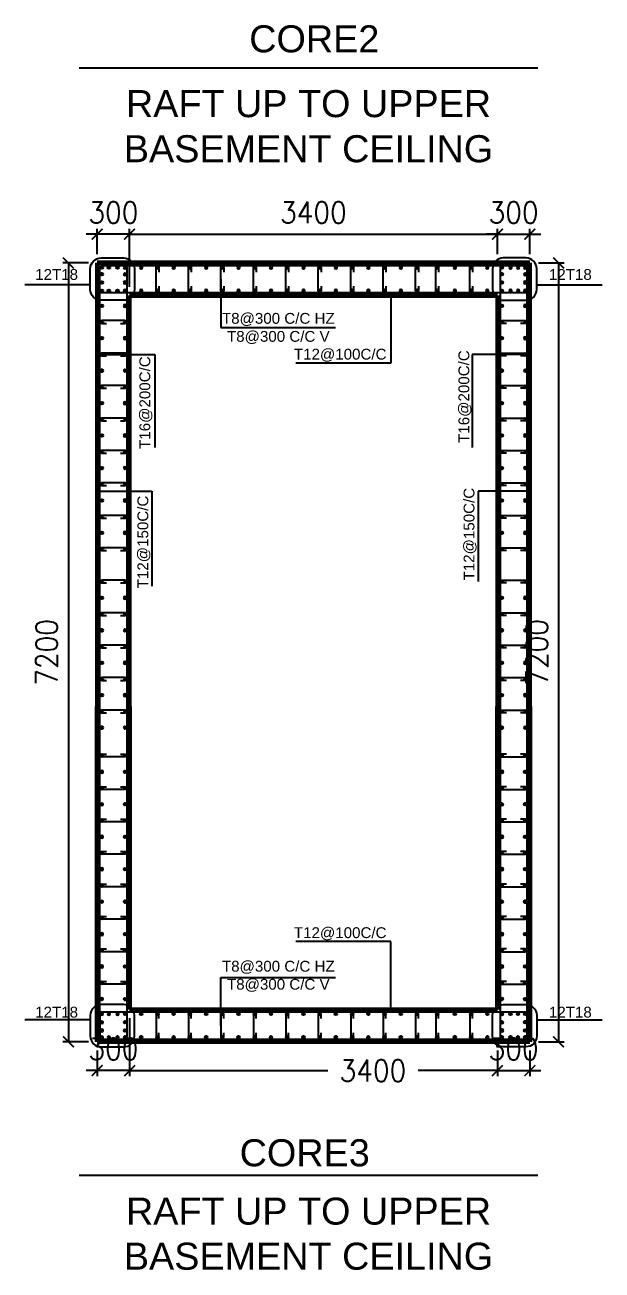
# Model space of a CAD drawing. Header units: millimetres. Extents: x -967280 to 3852, y 2833 to 1955156.
# Drawn here: x -403038 to -399322, y 453589 to 461602 of the extents above; entities that cross this region are included whole.
import ezdxf

# ---------------------------------------------------------------- set-up
doc = ezdxf.new("R2010")
doc.units = ezdxf.units.MM
doc.header["$LTSCALE"] = 1000
doc.header["$PDMODE"] = 35
doc.header["$PDSIZE"] = 25
for name, color, linetype in [('A-WALL-LOW', 4, 'Continuous'), ('BARS', 1, 'Continuous'), ('S -Beams', 2, 'Continuous'), ('ST-STEEL', 4, 'Continuous'), ('ST-TEXT', 3, 'Continuous')]:
    doc.layers.add(name, color=color, linetype=linetype)
doc.layers.add('ST-001-COL-SEC', color=6, linetype='Continuous', lineweight=60)
doc.styles.add('DIM 1', font='arial.ttf', dxfattribs={"width": 0.8})
doc.styles.add('STRECTURAL', font='arial.ttf')
doc.styles.add('TUNELNO', font='romans.shx', dxfattribs={"width": 0.9})
doc.styles.add('TXT DIM 25', font='arial.ttf')
doc.dimstyles.new('50', dxfattribs={"dimscale": 0.666667, "dimtxt": 0.5, "dimasz": 0.12, "dimexe": 0.1, "dimexo": 0.08, "dimgap": 0.15, "dimtad": 1, "dimlfac": 0.4, "dimzin": 4, "dimdsep": 46, "dimtxsty": 'DIM 1', "dimblk": 'ARCHTICK', "dimcen": 0.09, "dimdle": 0.1, "dimclrd": 1, "dimclre": 252, "dimclrt": 2, "dimadec": 0, "dimazin": 0, "dimtfac": 1, "dimtix": 1, "dimtmove": 0, "dimatfit": 3, "dimfxl": 33, "dimtolj": 1, "dimtzin": 0, "dimarcsym": 0})
doc.dimstyles.new('Copy(2) of DSEC', dxfattribs={"dimtxt": 200, "dimasz": 100, "dimexe": 50, "dimexo": 80, "dimgap": 100, "dimtad": 1, "dimdec": 0, "dimrnd": 5, "dimzin": 0, "dimdsep": 46, "dimtxsty": 'TUNELNO', "dimblk": 'ARCHTICK', "dimcen": 0.09, "dimclrd": 1, "dimclre": 1, "dimclrt": 3, "dimadec": 0, "dimazin": 0, "dimtfac": 0.78125, "dimtdec": 0, "dimtix": 1, "dimtmove": 2, "dimatfit": 3, "dimldrblk": 'ARCHTICK', "dimfxl": 1, "dimtolj": 1, "dimtzin": 0, "dimarcsym": 0})
doc.dimstyles.new('ST- DIM1-25', dxfattribs={"dimscale": 0.025, "dimtxt": 1000, "dimasz": 1000, "dimexe": 1000, "dimexo": 1000, "dimgap": 0.5, "dimtad": 2, "dimdec": 0, "dimrnd": 5, "dimzin": 0, "dimdsep": 46, "dimtxsty": 'TXT DIM 25', "dimblk": 'ARCHTICK', "dimcen": 90, "dimdle": 1000, "dimclrd": 1, "dimclre": 1, "dimclrt": 3, "dimadec": 1, "dimazin": 0, "dimtfac": 1, "dimtdec": 0, "dimtofl": 0, "dimtmove": 0, "dimatfit": 3, "dimfxl": 1, "dimtolj": 1, "dimtzin": 0, "dimarcsym": 0})

# ---------------------------------------------------------------- blocks, each defined once
blk = doc.blocks.new('D25')
at = {"layer": 'BARS'}
h = blk.add_hatch(color=256, dxfattribs=at)
h.dxf.hatch_style = 1
edge = h.paths.add_edge_path()
edge.add_arc((0, 0), 12.5, 0, 360)
at = {"layer": 'BARS', "color": 1}
blk.add_circle((0, 0), 12.5, dxfattribs=at)
at = {"layer": 'Defpoints'}
for p, q in [((12.5, 0), (-12.5, 0)), ((0, -12.5), (0, 12.5))]:
    blk.add_line(p, q, dxfattribs=at)
at = {"layer": 'ST-STEEL'}
blk.add_circle((0, 0), 12.5, dxfattribs=at)
blk = doc.blocks.new('_ArchTick')
at = {"color": 0, "linetype": 'ByBlock', "const_width": 0.15}
blk.add_lwpolyline([(-0.5, -0.5), (0.5, 0.5)], dxfattribs=at)
blk = doc.blocks.new('*D54')
at = {"color": 1, "lineweight": -2, "transparency": 16777216}
for p, q in [((541706, 1619462), (541606, 1619462)), ((541706, 1619276), (541706, 1619512)), ((542006, 1619462), (541706, 1619462)), ((542006, 1618976), (542006, 1619512)), ((542006, 1619462), (542106, 1619462))]:
    blk.add_line(p, q, dxfattribs=at)
at = {"layer": 'Defpoints', "color": 0, "transparency": 16777216}
for p in [(541706, 1619462), (541706, 1619196), (542006, 1618896)]:
    blk.add_point(p, dxfattribs=at)
at = {"color": 1, "lineweight": -2, "transparency": 16777216, "xscale": 100, "yscale": 100, "zscale": 100}
blk.add_blockref('_ArchTick', (541706, 1619462), dxfattribs=at)
at = {"color": 1, "lineweight": -2, "transparency": 16777216, "xscale": 100, "yscale": 100, "zscale": 100, "rotation": 180}
blk.add_blockref('_ArchTick', (542006, 1619462), dxfattribs=at)
at = {"color": 3, "transparency": 16777216, "insert": (541856, 1619662), "char_height": 200, "attachment_point": 5, "style": 'TUNELNO'}
blk.add_mtext('\\A1;300', dxfattribs=at)
blk = doc.blocks.new('*D55')
at = {"color": 1, "lineweight": -2, "transparency": 16777216}
for p, q in [((541626, 1619196), (541390, 1619196)), ((541440, 1619196), (541440, 1611996)), ((541626, 1611996), (541390, 1611996))]:
    blk.add_line(p, q, dxfattribs=at)
at = {"layer": 'Defpoints', "color": 0, "transparency": 16777216}
for p in [(541706, 1619196), (541440, 1611996), (541706, 1611996)]:
    blk.add_point(p, dxfattribs=at)
at = {"color": 1, "lineweight": -2, "transparency": 16777216, "xscale": 100, "yscale": 100, "zscale": 100}
for p, rotation in [((541440, 1619196), 90), ((541440, 1611996), 270)]:
    blk.add_blockref('_ArchTick', p, dxfattribs=dict(at, rotation=rotation))
at = {"color": 3, "transparency": 16777216, "insert": (541240, 1615596), "char_height": 200, "attachment_point": 5, "rotation": 90, "style": 'TUNELNO'}
blk.add_mtext('\\A1;7200', dxfattribs=at)
blk = doc.blocks.new('*D52')
at = {"layer": 'Defpoints', "color": 0, "transparency": 16777216}
for p in [(545707, 1619462), (545407, 1619196), (545707, 1619196)]:
    blk.add_point(p, dxfattribs=at)
at = {"layer": 'S -Beams', "color": 1, "lineweight": -2, "transparency": 16777216}
for p, q in [((545407, 1619462), (545307, 1619462)), ((545407, 1619276), (545407, 1619512)), ((545407, 1619462), (545707, 1619462)), ((545707, 1619276), (545707, 1619512)), ((545707, 1619462), (545807, 1619462))]:
    blk.add_line(p, q, dxfattribs=at)
at = {"layer": 'S -Beams', "color": 1, "lineweight": -2, "transparency": 16777216, "xscale": 100, "yscale": 100, "zscale": 100}
blk.add_blockref('_ArchTick', (545407, 1619462), dxfattribs=at)
at = {"layer": 'S -Beams', "color": 1, "lineweight": -2, "transparency": 16777216, "xscale": 100, "yscale": 100, "zscale": 100, "rotation": 180}
blk.add_blockref('_ArchTick', (545707, 1619462), dxfattribs=at)
at = {"layer": 'S -Beams', "color": 3, "transparency": 16777216, "insert": (545557, 1619662), "char_height": 200, "attachment_point": 5, "style": 'TUNELNO'}
blk.add_mtext('\\A1;300', dxfattribs=at)
blk = doc.blocks.new('*D53')
at = {"layer": 'Defpoints', "color": 0, "transparency": 16777216}
for p in [(545407, 1619462), (542006, 1619386), (545407, 1619386)]:
    blk.add_point(p, dxfattribs=at)
at = {"layer": 'S -Beams', "color": 1, "lineweight": -2, "transparency": 16777216}
for p, q in [((542006, 1619466), (542006, 1619512)), ((542006, 1619462), (545407, 1619462)), ((545407, 1619466), (545407, 1619512))]:
    blk.add_line(p, q, dxfattribs=at)
at = {"layer": 'S -Beams', "color": 1, "lineweight": -2, "transparency": 16777216, "xscale": 100, "yscale": 100, "zscale": 100, "rotation": 180}
blk.add_blockref('_ArchTick', (542006, 1619462), dxfattribs=at)
at = {"layer": 'S -Beams', "color": 1, "lineweight": -2, "transparency": 16777216, "xscale": 100, "yscale": 100, "zscale": 100}
blk.add_blockref('_ArchTick', (545407, 1619462), dxfattribs=at)
at = {"layer": 'S -Beams', "color": 3, "transparency": 16777216, "insert": (543706, 1619662), "char_height": 200, "attachment_point": 5, "style": 'TUNELNO'}
blk.add_mtext('\\A1;3400', dxfattribs=at)
blk = doc.blocks.new('*D56')
at = {"color": 1, "lineweight": -2, "transparency": 16777216}
for p, q in [((545786, 1619196), (546023, 1619196)), ((545973, 1619196), (545973, 1611996)), ((545787, 1611996), (546023, 1611996))]:
    blk.add_line(p, q, dxfattribs=at)
at = {"layer": 'Defpoints', "color": 0, "transparency": 16777216}
for p in [(545706, 1619196), (545707, 1611996), (545973, 1611996)]:
    blk.add_point(p, dxfattribs=at)
at = {"color": 1, "lineweight": -2, "transparency": 16777216, "xscale": 100, "yscale": 100, "zscale": 100}
for p, rotation in [((545973, 1619196), 90), ((545973, 1611996), 270)]:
    blk.add_blockref('_ArchTick', p, dxfattribs=dict(at, rotation=rotation))
at = {"color": 3, "transparency": 16777216, "insert": (545773, 1615596), "char_height": 200, "attachment_point": 5, "rotation": 90, "style": 'TUNELNO'}
blk.add_mtext('\\A1;7200', dxfattribs=at)
blk = doc.blocks.new('*D57')
at = {"color": 1, "lineweight": -2, "transparency": 16777216}
for p, q in [((542006, 1612216), (542006, 1611680)), ((541706, 1611916), (541706, 1611680)), ((541706, 1611730), (541606, 1611730)), ((542006, 1611730), (541706, 1611730)), ((542006, 1611730), (542106, 1611730))]:
    blk.add_line(p, q, dxfattribs=at)
at = {"layer": 'Defpoints', "color": 0, "transparency": 16777216}
for p in [(542006, 1612296), (541706, 1611996), (541706, 1611730)]:
    blk.add_point(p, dxfattribs=at)
at = {"color": 1, "lineweight": -2, "transparency": 16777216, "xscale": 100, "yscale": 100, "zscale": 100}
blk.add_blockref('_ArchTick', (541706, 1611730), dxfattribs=at)
at = {"color": 1, "lineweight": -2, "transparency": 16777216, "xscale": 100, "yscale": 100, "zscale": 100, "rotation": 180}
blk.add_blockref('_ArchTick', (542006, 1611730), dxfattribs=at)
at = {"color": 3, "transparency": 16777216, "insert": (541856, 1611930), "char_height": 200, "attachment_point": 5, "style": 'TUNELNO'}
blk.add_mtext('\\A1;300', dxfattribs=at)
blk = doc.blocks.new('*D58')
at = {"layer": 'Defpoints', "color": 0, "transparency": 16777216}
for p in [(545407, 1611996), (545707, 1611996), (545707, 1611730)]:
    blk.add_point(p, dxfattribs=at)
at = {"layer": 'S -Beams', "color": 1, "lineweight": -2, "transparency": 16777216}
for p, q in [((545407, 1611916), (545407, 1611680)), ((545707, 1611916), (545707, 1611680)), ((545407, 1611730), (545307, 1611730)), ((545407, 1611730), (545707, 1611730)), ((545707, 1611730), (545807, 1611730))]:
    blk.add_line(p, q, dxfattribs=at)
at = {"layer": 'S -Beams', "color": 1, "lineweight": -2, "transparency": 16777216, "xscale": 100, "yscale": 100, "zscale": 100}
blk.add_blockref('_ArchTick', (545407, 1611730), dxfattribs=at)
at = {"layer": 'S -Beams', "color": 1, "lineweight": -2, "transparency": 16777216, "xscale": 100, "yscale": 100, "zscale": 100, "rotation": 180}
blk.add_blockref('_ArchTick', (545707, 1611730), dxfattribs=at)
at = {"layer": 'S -Beams', "color": 3, "transparency": 16777216, "insert": (545557, 1611930), "char_height": 200, "attachment_point": 5, "style": 'TUNELNO'}
blk.add_mtext('\\A1;300', dxfattribs=at)
blk = doc.blocks.new('*D59')
at = {"layer": 'Defpoints', "color": 0, "transparency": 16777216}
for p in [(542006, 1611805), (545407, 1611805), (545407, 1611730)]:
    blk.add_point(p, dxfattribs=at)
at = {"layer": 'S -Beams', "color": 1, "lineweight": -2, "transparency": 16777216}
for p, q in [((542006, 1611730), (543839, 1611730)), ((542006, 1611725), (542006, 1611680)), ((545407, 1611730), (544674, 1611730)), ((545407, 1611725), (545407, 1611680))]:
    blk.add_line(p, q, dxfattribs=at)
at = {"layer": 'S -Beams', "color": 1, "lineweight": -2, "transparency": 16777216, "xscale": 100, "yscale": 100, "zscale": 100, "rotation": 180}
blk.add_blockref('_ArchTick', (542006, 1611730), dxfattribs=at)
at = {"layer": 'S -Beams', "color": 1, "lineweight": -2, "transparency": 16777216, "xscale": 100, "yscale": 100, "zscale": 100}
blk.add_blockref('_ArchTick', (545407, 1611730), dxfattribs=at)
at = {"layer": 'S -Beams', "color": 3, "transparency": 16777216, "insert": (544256, 1611730), "char_height": 200, "attachment_point": 5, "style": 'TUNELNO'}
blk.add_mtext('\\A1;3400', dxfattribs=at)
blk = doc.blocks.new('ST_WAll')
at = {"layer": 'A-WALL-LOW', "color": 1}
for points in [[(541951.3, 1618850.7), (541742.5, 1618850.7, -0.4142136), (541642.5, 1618950.7), (541642.5, 1619142.2, -0.4142136), (541742.5, 1619242.2), (541951.3, 1619242.2, -0.4142136), (542051.3, 1619142.2), (542051.3, 1618950.7, -0.4142136)], [(545461.5, 1618850.7), (545670.3, 1618850.7, 0.4142136), (545770.3, 1618950.7), (545770.3, 1619142.2, 0.4142136), (545670.3, 1619242.2), (545461.5, 1619242.2, 0.4142136), (545361.5, 1619142.2), (545361.5, 1618950.7, 0.4142136)], [(541951.3, 1612341.1), (541742.5, 1612341.1, 0.4142136), (541642.5, 1612241.1), (541642.5, 1612049.6, 0.4142136), (541742.5, 1611949.6), (541951.3, 1611949.6, 0.4142136), (542051.3, 1612049.6), (542051.3, 1612241.1, 0.4142136)], [(545461.5, 1612341.1), (545670.3, 1612341.1, -0.4142136), (545770.3, 1612241.1), (545770.3, 1612049.6, -0.4142136), (545670.3, 1611949.6), (545461.5, 1611949.6, -0.4142136), (545361.5, 1612049.6), (545361.5, 1612241.1, -0.4142136)]]:
    blk.add_lwpolyline(points, format="xyb", close=True, dxfattribs=at)
at = {"layer": 'S -Beams', "color": 3}
for p, q in [((541540.4, 1621000), (545780.4, 1621000)), ((541540.4, 1610763), (545780.4, 1610763))]:
    blk.add_line(p, q, dxfattribs=at)
at = {"layer": 'ST-001-COL-SEC'}
for p, q in [((545706.4, 1619195.9), (541706.4, 1619195.9)), ((541706.4, 1619195.9), (541706.4, 1611995.9)), ((545706.4, 1611995.9), (545706.4, 1619195.9)), ((542006.4, 1612295.9), (542006.4, 1618895.9)), ((542006.4, 1618895.9), (545406.8, 1618895.9)), ((545406.8, 1618895.9), (545406.5, 1612295.9)), ((541706.4, 1611995.9), (541706.4, 1615095.9)), ((542006.4, 1615095.9), (542006.4, 1612295.9)), ((545406.8, 1612295.9), (545406.8, 1615095.9)), ((545706.7, 1615095.9), (545706.4, 1611995.9)), ((542006.4, 1612295.9), (545406.8, 1612295.9)), ((545706.4, 1611995.9), (541706.4, 1611995.9))]:
    blk.add_line(p, q, dxfattribs=at)
at = {"layer": 'ST-STEEL'}
for points in [[(541743.5, 1619170.9), (541969.3, 1619170.9, -0.4142136), (541981.4, 1619158.8), (541981.4, 1612036.6, -0.4142136), (541962.5, 1612017.7), (541743.5, 1612017.7, -0.4142136), (541731.4, 1612029.8), (541731.4, 1619158.8, -0.4142136)], [(545669.3, 1618920.9), (541743.5, 1618920.9, -0.4142136), (541731.4, 1618933), (541731.4, 1619158.8, -0.4142136), (541743.5, 1619170.9), (545669.3, 1619170.9, -0.4142136), (545681.4, 1619158.8), (545681.4, 1618933, -0.4142136)], [(545669.7, 1619170.9), (545443.9, 1619170.9, 0.4142136), (545431.8, 1619158.8), (545431.5, 1612029.8, 0.4142136), (545443.6, 1612017.7), (545669.4, 1612017.7, 0.4142136), (545681.5, 1612029.8), (545681.8, 1619158.8, 0.4142136)], [(545669.3, 1612270.9), (541743.5, 1612270.9, 0.4142136), (541731.4, 1612258.8), (541731.4, 1612033, 0.4142136), (541743.5, 1612020.9), (545669.3, 1612020.9, 0.4142136), (545681.4, 1612033), (545681.4, 1612258.8, 0.4142136)]]:
    blk.add_lwpolyline(points, format="xyb", close=True, dxfattribs=at)
for points in [[(542276, 1618980.3), (542276, 1618938.2, -1), (542251, 1618938.2), (542251, 1619153.5, -1), (542276, 1619153.5), (542276, 1619111.3)], [(542576, 1618980.3), (542576, 1618938.2, -1), (542551, 1618938.2), (542551, 1619153.5, -1), (542576, 1619153.5), (542576, 1619111.3)], [(542876, 1618980.3), (542876, 1618938.2, -1), (542851, 1618938.2), (542851, 1619153.5, -1), (542876, 1619153.5), (542876, 1619111.3)], [(543176, 1618980.3), (543176, 1618938.2, -1), (543151, 1618938.2), (543151, 1619153.5, -1), (543176, 1619153.5), (543176, 1619111.3)], [(543476, 1618980.3), (543476, 1618938.2, -1), (543451, 1618938.2), (543451, 1619153.5, -1), (543476, 1619153.5), (543476, 1619111.3)], [(543776, 1618980.3), (543776, 1618938.2, -1), (543751, 1618938.2), (543751, 1619153.5, -1), (543776, 1619153.5), (543776, 1619111.3)], [(544076, 1618980.3), (544076, 1618938.2, -1), (544051, 1618938.2), (544051, 1619153.5, -1), (544076, 1619153.5), (544076, 1619111.3)], [(544376, 1618980.3), (544376, 1618938.2, -1), (544351, 1618938.2), (544351, 1619153.5, -1), (544376, 1619153.5), (544376, 1619111.3)], [(544676, 1618980.3), (544676, 1618938.2, -1), (544651, 1618938.2), (544651, 1619153.5, -1), (544676, 1619153.5), (544676, 1619111.3)], [(544863.5, 1618980.3), (544863.5, 1618938.2, -1), (544838.5, 1618938.2), (544838.5, 1619153.5, -1), (544863.5, 1619153.5), (544863.5, 1619111.3)], [(545176, 1618980.3), (545176, 1618938.2, -1), (545151, 1618938.2), (545151, 1619153.5, -1), (545176, 1619153.5), (545176, 1619111.3)], [(541922.5, 1618637.5), (541964.6, 1618637.5, 1), (541964.6, 1618662.5), (541749.3, 1618662.5, 1), (541749.3, 1618637.5), (541791.5, 1618637.5)], [(541922.5, 1618637.5), (541964.6, 1618637.5, 1), (541964.6, 1618662.5), (541749.3, 1618662.5, 1), (541749.3, 1618637.5), (541791.5, 1618637.5)], [(545490.3, 1618637.5), (545448.2, 1618637.5, -1), (545448.2, 1618662.5), (545663.5, 1618662.5, -1), (545663.5, 1618637.5), (545621.3, 1618637.5)], [(545490.3, 1618637.5), (545448.2, 1618637.5, -1), (545448.2, 1618662.5), (545663.5, 1618662.5, -1), (545663.5, 1618637.5), (545621.3, 1618637.5)], [(541922.5, 1618337.5), (541964.6, 1618337.5, 1), (541964.6, 1618362.5), (541749.3, 1618362.5, 1), (541749.3, 1618337.5), (541791.5, 1618337.5)], [(545490.3, 1618337.5), (545448.2, 1618337.5, -1), (545448.2, 1618362.5), (545663.5, 1618362.5, -1), (545663.5, 1618337.5), (545621.3, 1618337.5)], [(545490.3, 1618337.5), (545448.2, 1618337.5, -1), (545448.2, 1618362.5), (545663.5, 1618362.5, -1), (545663.5, 1618337.5), (545621.3, 1618337.5)], [(541922.5, 1618037.5), (541964.6, 1618037.5, 1), (541964.6, 1618062.5), (541749.3, 1618062.5, 1), (541749.3, 1618037.5), (541791.5, 1618037.5)], [(541922.5, 1618037.5), (541964.6, 1618037.5, 1), (541964.6, 1618062.5), (541749.3, 1618062.5, 1), (541749.3, 1618037.5), (541791.5, 1618037.5)], [(545490.3, 1618037.5), (545448.2, 1618037.5, -1), (545448.2, 1618062.5), (545663.5, 1618062.5, -1), (545663.5, 1618037.5), (545621.3, 1618037.5)], [(545490.3, 1618037.5), (545448.2, 1618037.5, -1), (545448.2, 1618062.5), (545663.5, 1618062.5, -1), (545663.5, 1618037.5), (545621.3, 1618037.5)], [(541922.5, 1617737.5), (541964.6, 1617737.5, 1), (541964.6, 1617762.5), (541749.3, 1617762.5, 1), (541749.3, 1617737.5), (541791.5, 1617737.5)], [(541922.5, 1617737.5), (541964.6, 1617737.5, 1), (541964.6, 1617762.5), (541749.3, 1617762.5, 1), (541749.3, 1617737.5), (541791.5, 1617737.5)], [(545490.3, 1617737.5), (545448.2, 1617737.5, -1), (545448.2, 1617762.5), (545663.5, 1617762.5, -1), (545663.5, 1617737.5), (545621.3, 1617737.5)], [(545490.3, 1617737.5), (545448.2, 1617737.5, -1), (545448.2, 1617762.5), (545663.5, 1617762.5, -1), (545663.5, 1617737.5), (545621.3, 1617737.5)], [(541922.5, 1617437.5), (541964.6, 1617437.5, 1), (541964.6, 1617462.5), (541749.3, 1617462.5, 1), (541749.3, 1617437.5), (541791.5, 1617437.5)], [(541922.5, 1617437.5), (541964.6, 1617437.5, 1), (541964.6, 1617462.5), (541749.3, 1617462.5, 1), (541749.3, 1617437.5), (541791.5, 1617437.5)], [(545490.3, 1617437.5), (545448.2, 1617437.5, -1), (545448.2, 1617462.5), (545663.5, 1617462.5, -1), (545663.5, 1617437.5), (545621.3, 1617437.5)], [(545490.3, 1617437.5), (545448.2, 1617437.5, -1), (545448.2, 1617462.5), (545663.5, 1617462.5, -1), (545663.5, 1617437.5), (545621.3, 1617437.5)], [(541922.5, 1617137.5), (541964.6, 1617137.5, 1), (541964.6, 1617162.5), (541749.3, 1617162.5, 1), (541749.3, 1617137.5), (541791.5, 1617137.5)], [(541922.5, 1617137.5), (541964.6, 1617137.5, 1), (541964.6, 1617162.5), (541749.3, 1617162.5, 1), (541749.3, 1617137.5), (541791.5, 1617137.5)], [(545490.3, 1617137.5), (545448.2, 1617137.5, -1), (545448.2, 1617162.5), (545663.5, 1617162.5, -1), (545663.5, 1617137.5), (545621.3, 1617137.5)], [(545490.3, 1617137.5), (545448.2, 1617137.5, -1), (545448.2, 1617162.5), (545663.5, 1617162.5, -1), (545663.5, 1617137.5), (545621.3, 1617137.5)], [(541922.5, 1616837.5), (541964.6, 1616837.5, 1), (541964.6, 1616862.5), (541749.3, 1616862.5, 1), (541749.3, 1616837.5), (541791.5, 1616837.5)], [(541922.5, 1616837.5), (541964.6, 1616837.5, 1), (541964.6, 1616862.5), (541749.3, 1616862.5, 1), (541749.3, 1616837.5), (541791.5, 1616837.5)], [(545490.3, 1616837.5), (545448.2, 1616837.5, -1), (545448.2, 1616862.5), (545663.5, 1616862.5, -1), (545663.5, 1616837.5), (545621.3, 1616837.5)], [(545490.3, 1616837.5), (545448.2, 1616837.5, -1), (545448.2, 1616862.5), (545663.5, 1616862.5, -1), (545663.5, 1616837.5), (545621.3, 1616837.5)], [(541922.5, 1616537.5), (541964.6, 1616537.5, 1), (541964.6, 1616562.5), (541749.3, 1616562.5, 1), (541749.3, 1616537.5), (541791.5, 1616537.5)], [(541922.5, 1616537.5), (541964.6, 1616537.5, 1), (541964.6, 1616562.5), (541749.3, 1616562.5, 1), (541749.3, 1616537.5), (541791.5, 1616537.5)], [(545490.3, 1616537.5), (545448.2, 1616537.5, -1), (545448.2, 1616562.5), (545663.5, 1616562.5, -1), (545663.5, 1616537.5), (545621.3, 1616537.5)], [(545490.3, 1616537.5), (545448.2, 1616537.5, -1), (545448.2, 1616562.5), (545663.5, 1616562.5, -1), (545663.5, 1616537.5), (545621.3, 1616537.5)], [(541922.5, 1616237.5), (541964.6, 1616237.5, 1), (541964.6, 1616262.5), (541749.3, 1616262.5, 1), (541749.3, 1616237.5), (541791.5, 1616237.5)], [(541922.5, 1616237.5), (541964.6, 1616237.5, 1), (541964.6, 1616262.5), (541749.3, 1616262.5, 1), (541749.3, 1616237.5), (541791.5, 1616237.5)], [(545490.3, 1616237.5), (545448.2, 1616237.5, -1), (545448.2, 1616262.5), (545663.5, 1616262.5, -1), (545663.5, 1616237.5), (545621.3, 1616237.5)], [(545490.3, 1616237.5), (545448.2, 1616237.5, -1), (545448.2, 1616262.5), (545663.5, 1616262.5, -1), (545663.5, 1616237.5), (545621.3, 1616237.5)], [(541922.5, 1615937.5), (541964.6, 1615937.5, 1), (541964.6, 1615962.5), (541749.3, 1615962.5, 1), (541749.3, 1615937.5), (541791.5, 1615937.5)], [(541922.5, 1615937.5), (541964.6, 1615937.5, 1), (541964.6, 1615962.5), (541749.3, 1615962.5, 1), (541749.3, 1615937.5), (541791.5, 1615937.5)], [(545490.3, 1615937.5), (545448.2, 1615937.5, -1), (545448.2, 1615962.5), (545663.5, 1615962.5, -1), (545663.5, 1615937.5), (545621.3, 1615937.5)], [(545490.3, 1615937.5), (545448.2, 1615937.5, -1), (545448.2, 1615962.5), (545663.5, 1615962.5, -1), (545663.5, 1615937.5), (545621.3, 1615937.5)], [(541922.5, 1615637.5), (541964.6, 1615637.5, 1), (541964.6, 1615662.5), (541749.3, 1615662.5, 1), (541749.3, 1615637.5), (541791.5, 1615637.5)], [(541922.5, 1615637.5), (541964.6, 1615637.5, 1), (541964.6, 1615662.5), (541749.3, 1615662.5, 1), (541749.3, 1615637.5), (541791.5, 1615637.5)], [(545490.3, 1615637.5), (545448.2, 1615637.5, -1), (545448.2, 1615662.5), (545663.5, 1615662.5, -1), (545663.5, 1615637.5), (545621.3, 1615637.5)], [(545490.3, 1615637.5), (545448.2, 1615637.5, -1), (545448.2, 1615662.5), (545663.5, 1615662.5, -1), (545663.5, 1615637.5), (545621.3, 1615637.5)], [(541922.5, 1615337.5), (541964.6, 1615337.5, 1), (541964.6, 1615362.5), (541749.3, 1615362.5, 1), (541749.3, 1615337.5), (541791.5, 1615337.5)], [(541922.5, 1615337.5), (541964.6, 1615337.5, 1), (541964.6, 1615362.5), (541749.3, 1615362.5, 1), (541749.3, 1615337.5), (541791.5, 1615337.5)], [(545490.3, 1615337.5), (545448.2, 1615337.5, -1), (545448.2, 1615362.5), (545663.5, 1615362.5, -1), (545663.5, 1615337.5), (545621.3, 1615337.5)], [(545490.3, 1615337.5), (545448.2, 1615337.5, -1), (545448.2, 1615362.5), (545663.5, 1615362.5, -1), (545663.5, 1615337.5), (545621.3, 1615337.5)], [(541922.5, 1615037.5), (541964.6, 1615037.5, 1), (541964.6, 1615062.5), (541749.3, 1615062.5, 1), (541749.3, 1615037.5), (541791.5, 1615037.5)], [(541922.5, 1615037.5), (541964.6, 1615037.5, 1), (541964.6, 1615062.5), (541749.3, 1615062.5, 1), (541749.3, 1615037.5), (541791.5, 1615037.5)], [(545490.3, 1615037.5), (545448.2, 1615037.5, -1), (545448.2, 1615062.5), (545663.5, 1615062.5, -1), (545663.5, 1615037.5), (545621.3, 1615037.5)], [(545490.3, 1615037.5), (545448.2, 1615037.5, -1), (545448.2, 1615062.5), (545663.5, 1615062.5, -1), (545663.5, 1615037.5), (545621.3, 1615037.5)], [(541922.5, 1614654.3), (541964.6, 1614654.3, -1), (541964.6, 1614629.3), (541749.3, 1614629.3, -1), (541749.3, 1614654.3), (541791.5, 1614654.3)], [(541922.5, 1614654.3), (541964.6, 1614654.3, -1), (541964.6, 1614629.3), (541749.3, 1614629.3, -1), (541749.3, 1614654.3), (541791.5, 1614654.3)], [(545490.3, 1614654.3), (545448.2, 1614654.3, 1), (545448.2, 1614629.3), (545663.5, 1614629.3, 1), (545663.5, 1614654.3), (545621.3, 1614654.3)], [(545490.3, 1614654.3), (545448.2, 1614654.3, 1), (545448.2, 1614629.3), (545663.5, 1614629.3, 1), (545663.5, 1614654.3), (545621.3, 1614654.3)], [(541922.5, 1614354.3), (541964.6, 1614354.3, -1), (541964.6, 1614329.3), (541749.3, 1614329.3, -1), (541749.3, 1614354.3), (541791.5, 1614354.3)], [(541922.5, 1614354.3), (541964.6, 1614354.3, -1), (541964.6, 1614329.3), (541749.3, 1614329.3, -1), (541749.3, 1614354.3), (541791.5, 1614354.3)], [(545490.3, 1614354.3), (545448.2, 1614354.3, 1), (545448.2, 1614329.3), (545663.5, 1614329.3, 1), (545663.5, 1614354.3), (545621.3, 1614354.3)], [(545490.3, 1614354.3), (545448.2, 1614354.3, 1), (545448.2, 1614329.3), (545663.5, 1614329.3, 1), (545663.5, 1614354.3), (545621.3, 1614354.3)], [(541922.5, 1614054.3), (541964.6, 1614054.3, -1), (541964.6, 1614029.3), (541749.3, 1614029.3, -1), (541749.3, 1614054.3), (541791.5, 1614054.3)], [(541922.5, 1614054.3), (541964.6, 1614054.3, -1), (541964.6, 1614029.3), (541749.3, 1614029.3, -1), (541749.3, 1614054.3), (541791.5, 1614054.3)], [(545490.3, 1614054.3), (545448.2, 1614054.3, 1), (545448.2, 1614029.3), (545663.5, 1614029.3, 1), (545663.5, 1614054.3), (545621.3, 1614054.3)], [(545490.3, 1614054.3), (545448.2, 1614054.3, 1), (545448.2, 1614029.3), (545663.5, 1614029.3, 1), (545663.5, 1614054.3), (545621.3, 1614054.3)], [(541922.5, 1613754.3), (541964.6, 1613754.3, -1), (541964.6, 1613729.3), (541749.3, 1613729.3, -1), (541749.3, 1613754.3), (541791.5, 1613754.3)], [(541922.5, 1613754.3), (541964.6, 1613754.3, -1), (541964.6, 1613729.3), (541749.3, 1613729.3, -1), (541749.3, 1613754.3), (541791.5, 1613754.3)], [(545490.3, 1613754.3), (545448.2, 1613754.3, 1), (545448.2, 1613729.3), (545663.5, 1613729.3, 1), (545663.5, 1613754.3), (545621.3, 1613754.3)], [(545490.3, 1613754.3), (545448.2, 1613754.3, 1), (545448.2, 1613729.3), (545663.5, 1613729.3, 1), (545663.5, 1613754.3), (545621.3, 1613754.3)], [(541922.5, 1613454.3), (541964.6, 1613454.3, -1), (541964.6, 1613429.3), (541749.3, 1613429.3, -1), (541749.3, 1613454.3), (541791.5, 1613454.3)], [(541922.5, 1613454.3), (541964.6, 1613454.3, -1), (541964.6, 1613429.3), (541749.3, 1613429.3, -1), (541749.3, 1613454.3), (541791.5, 1613454.3)], [(545490.3, 1613454.3), (545448.2, 1613454.3, 1), (545448.2, 1613429.3), (545663.5, 1613429.3, 1), (545663.5, 1613454.3), (545621.3, 1613454.3)], [(545490.3, 1613454.3), (545448.2, 1613454.3, 1), (545448.2, 1613429.3), (545663.5, 1613429.3, 1), (545663.5, 1613454.3), (545621.3, 1613454.3)], [(541922.5, 1613154.3), (541964.6, 1613154.3, -1), (541964.6, 1613129.3), (541749.3, 1613129.3, -1), (541749.3, 1613154.3), (541791.5, 1613154.3)], [(541922.5, 1613154.3), (541964.6, 1613154.3, -1), (541964.6, 1613129.3), (541749.3, 1613129.3, -1), (541749.3, 1613154.3), (541791.5, 1613154.3)], [(545490.3, 1613154.3), (545448.2, 1613154.3, 1), (545448.2, 1613129.3), (545663.5, 1613129.3, 1), (545663.5, 1613154.3), (545621.3, 1613154.3)], [(545490.3, 1613154.3), (545448.2, 1613154.3, 1), (545448.2, 1613129.3), (545663.5, 1613129.3, 1), (545663.5, 1613154.3), (545621.3, 1613154.3)], [(541922.5, 1612854.3), (541964.6, 1612854.3, -1), (541964.6, 1612829.3), (541749.3, 1612829.3, -1), (541749.3, 1612854.3), (541791.5, 1612854.3)], [(545490.3, 1612854.3), (545448.2, 1612854.3, 1), (545448.2, 1612829.3), (545663.5, 1612829.3, 1), (545663.5, 1612854.3), (545621.3, 1612854.3)], [(545490.3, 1612854.3), (545448.2, 1612854.3, 1), (545448.2, 1612829.3), (545663.5, 1612829.3, 1), (545663.5, 1612854.3), (545621.3, 1612854.3)], [(541922.5, 1612554.3), (541964.6, 1612554.3, -1), (541964.6, 1612529.3), (541749.3, 1612529.3, -1), (541749.3, 1612554.3), (541791.5, 1612554.3)], [(541922.5, 1612554.3), (541964.6, 1612554.3, -1), (541964.6, 1612529.3), (541749.3, 1612529.3, -1), (541749.3, 1612554.3), (541791.5, 1612554.3)], [(545490.3, 1612554.3), (545448.2, 1612554.3, 1), (545448.2, 1612529.3), (545663.5, 1612529.3, 1), (545663.5, 1612554.3), (545621.3, 1612554.3)], [(545490.3, 1612554.3), (545448.2, 1612554.3, 1), (545448.2, 1612529.3), (545663.5, 1612529.3, 1), (545663.5, 1612554.3), (545621.3, 1612554.3)], [(542276, 1612211.5), (542276, 1612253.6, 1), (542251, 1612253.6), (542251, 1612038.3, 1), (542276, 1612038.3), (542276, 1612080.5)], [(542576, 1612211.5), (542576, 1612253.6, 1), (542551, 1612253.6), (542551, 1612038.3, 1), (542576, 1612038.3), (542576, 1612080.5)], [(542876, 1612211.5), (542876, 1612253.6, 1), (542851, 1612253.6), (542851, 1612038.3, 1), (542876, 1612038.3), (542876, 1612080.5)], [(543176, 1612211.5), (543176, 1612253.6, 1), (543151, 1612253.6), (543151, 1612038.3, 1), (543176, 1612038.3), (543176, 1612080.5)], [(543476, 1612211.5), (543476, 1612253.6, 1), (543451, 1612253.6), (543451, 1612038.3, 1), (543476, 1612038.3), (543476, 1612080.5)], [(543776, 1612211.5), (543776, 1612253.6, 1), (543751, 1612253.6), (543751, 1612038.3, 1), (543776, 1612038.3), (543776, 1612080.5)], [(544076, 1612211.5), (544076, 1612253.6, 1), (544051, 1612253.6), (544051, 1612038.3, 1), (544076, 1612038.3), (544076, 1612080.5)], [(544376, 1612211.5), (544376, 1612253.6, 1), (544351, 1612253.6), (544351, 1612038.3, 1), (544376, 1612038.3), (544376, 1612080.5)], [(544676, 1612211.5), (544676, 1612253.6, 1), (544651, 1612253.6), (544651, 1612038.3, 1), (544676, 1612038.3), (544676, 1612080.5)], [(544863.5, 1612211.5), (544863.5, 1612253.6, 1), (544838.5, 1612253.6), (544838.5, 1612038.3, 1), (544863.5, 1612038.3), (544863.5, 1612080.5)], [(545176, 1612211.5), (545176, 1612253.6, 1), (545151, 1612253.6), (545151, 1612038.3, 1), (545176, 1612038.3), (545176, 1612080.5)]]:
    blk.add_lwpolyline(points, format="xyb", dxfattribs=at)
at = {"layer": 'ST-STEEL', "color": 0}
for p, rotation in [((541749.3, 1619154.2), 270), ((541815.1, 1619154.2), 270), ((541893.8, 1619154.2), 270), ((545449.3, 1619154.2), 270), ((541749.3, 1619090.9), 270), ((541749.3, 1619015.1), 270), ((545449.3, 1619090.9), 270), ((545449.3, 1619015.1), 270), ((541749.3, 1618938.2), 270), ((541815.1, 1618938.2), 270), ((541893.8, 1618938.2), 270), ((545449.3, 1618938.2), 270), ((541749.3, 1618800), 270), ((545449.3, 1618800), 270), ((541749.3, 1618650), 270), ((545449.3, 1618650), 270), ((541749.3, 1618500), 270), ((545449.3, 1618500), 270), ((541749.3, 1618350), 270), ((545449.3, 1618350), 270), ((541749.3, 1618200), 270), ((545449.3, 1618200), 270), ((541749.3, 1618050), 270), ((545449.3, 1618050), 270), ((541749.3, 1617900), 270), ((545449.3, 1617900), 270), ((541749.3, 1617750), 270), ((545449.3, 1617750), 270), ((541749.3, 1617600), 270), ((545449.3, 1617600), 270), ((541749.3, 1617450), 270), ((545449.3, 1617450), 270), ((541749.3, 1617300), 270), ((545449.3, 1617300), 270), ((541749.3, 1617150), 270), ((545449.3, 1617150), 270), ((541749.3, 1617000), 270), ((545449.3, 1617000), 270), ((541749.3, 1616850), 270), ((545449.3, 1616850), 270), ((541749.3, 1616700), 270), ((545449.3, 1616700), 270), ((541749.3, 1616550), 270), ((545449.3, 1616550), 270), ((541749.3, 1616250), 270), ((545449.3, 1616250), 270), ((541749.3, 1616100), 270), ((545449.3, 1616100), 270), ((541749.3, 1615950), 270), ((545449.3, 1615950), 270), ((541749.3, 1615800), 270), ((545449.3, 1615800), 270), ((541749.3, 1615650), 270), ((545449.3, 1615650), 270), ((541749.3, 1615500), 270), ((545449.3, 1615500), 270), ((541749.3, 1615350), 270), ((545449.3, 1615350), 270), ((541749.3, 1615200), 270), ((545449.3, 1615200), 270), ((541749.3, 1615050), 270), ((545449.3, 1615050), 270), ((541749.3, 1614900), 270), ((545449.3, 1614900), 270), ((541963.5, 1614641.8), 90), ((545663.5, 1614641.8), 90), ((541963.5, 1614491.8), 90), ((545663.5, 1614491.8), 90), ((541963.5, 1614341.8), 90), ((545663.5, 1614341.8), 90), ((541963.5, 1614191.8), 90), ((545663.5, 1614191.8), 90), ((541963.5, 1614041.8), 90), ((545663.5, 1614041.8), 90), ((541963.5, 1613891.8), 90), ((545663.5, 1613891.8), 90), ((541963.5, 1613741.8), 90), ((545663.5, 1613741.8), 90), ((541963.5, 1613591.8), 90), ((545663.5, 1613591.8), 90), ((541963.5, 1613441.8), 90), ((545663.5, 1613441.8), 90), ((541963.5, 1613291.8), 90), ((545663.5, 1613291.8), 90), ((541963.5, 1613141.8), 90), ((545663.5, 1613141.8), 90), ((541963.5, 1612991.8), 90), ((545663.5, 1612991.8), 90), ((541963.5, 1612841.8), 90), ((545663.5, 1612841.8), 90), ((541963.5, 1612691.8), 90), ((545663.5, 1612691.8), 90), ((541963.5, 1612541.8), 90), ((545663.5, 1612541.8), 90), ((541963.5, 1612391.8), 90), ((545663.5, 1612391.8), 90), ((541963.5, 1612253.6), 90), ((542113.5, 1612253.6), 90), ((542263.5, 1612253.6), 90), ((542413.5, 1612253.6), 90), ((542563.5, 1612253.6), 90), ((542713.5, 1612253.6), 90), ((542863.5, 1612253.6), 90), ((543013.5, 1612253.6), 90), ((543163.5, 1612253.6), 90), ((543313.5, 1612253.6), 90), ((543463.5, 1612253.6), 90), ((543613.5, 1612253.6), 90), ((543763.5, 1612253.6), 90), ((543913.5, 1612253.6), 90), ((544063.5, 1612253.6), 90), ((544213.5, 1612253.6), 90), ((544363.5, 1612253.6), 90), ((544513.5, 1612253.6), 90), ((544663.5, 1612253.6), 90), ((544851, 1612253.6), 90), ((545013.5, 1612253.6), 90), ((545163.5, 1612253.6), 90), ((545313.5, 1612253.6), 90), ((545528.5, 1612253.6), 90), ((545597.7, 1612253.6), 90), ((545663.5, 1612253.6), 90), ((541963.5, 1612176.7), 90), ((541963.5, 1612101), 90), ((545663.5, 1612176.7), 90), ((545663.5, 1612101), 90), ((541963.5, 1612037.6), 90), ((542113.5, 1612037.6), 90), ((542263.5, 1612037.6), 90), ((542413.5, 1612037.6), 90), ((542563.5, 1612037.6), 90), ((542713.5, 1612037.6), 90), ((542863.5, 1612037.6), 90), ((543013.5, 1612037.6), 90), ((543163.5, 1612037.6), 90), ((543313.5, 1612037.6), 90), ((543463.5, 1612037.6), 90), ((543613.5, 1612037.6), 90), ((543763.5, 1612037.6), 90), ((543913.5, 1612037.6), 90), ((544063.5, 1612037.6), 90), ((544213.5, 1612037.6), 90), ((544363.5, 1612037.6), 90), ((544513.5, 1612037.6), 90), ((544663.5, 1612037.6), 90), ((544851, 1612037.6), 90), ((545013.5, 1612037.6), 90), ((545163.5, 1612037.6), 90), ((545313.5, 1612037.6), 90), ((545528.5, 1612037.6), 90), ((545597.7, 1612037.6), 90), ((545663.5, 1612037.6), 90)]:
    blk.add_blockref('D25', p, dxfattribs=dict(at, rotation=rotation))
for p, xscale, rotation in [((541963.5, 1619154.2), -1.000000000000001, 90), ((542113.5, 1619154.2), -1.000000000000001, 90), ((542263.5, 1619154.2), -1.000000000000001, 90), ((542413.5, 1619154.2), -1.000000000000001, 90), ((542563.5, 1619154.2), -1.000000000000001, 90), ((542713.5, 1619154.2), -1.000000000000001, 90), ((542863.5, 1619154.2), -1.000000000000001, 90), ((543013.5, 1619154.2), -1.000000000000001, 90), ((543163.5, 1619154.2), -1.000000000000001, 90), ((543313.5, 1619154.2), -1.000000000000001, 90), ((543463.5, 1619154.2), -1.000000000000001, 90), ((543613.5, 1619154.2), -1.000000000000001, 90), ((543763.5, 1619154.2), -1.000000000000001, 90), ((543913.5, 1619154.2), -1.000000000000001, 90), ((544063.5, 1619154.2), -1.000000000000001, 90), ((544213.5, 1619154.2), -1.000000000000001, 90), ((544363.5, 1619154.2), -1.000000000000001, 90), ((544513.5, 1619154.2), -1.000000000000001, 90), ((544663.5, 1619154.2), -1.000000000000001, 90), ((544851, 1619154.2), -1.000000000000001, 90), ((545013.5, 1619154.2), -1.000000000000001, 90), ((545163.5, 1619154.2), -1.000000000000001, 90), ((545313.5, 1619154.2), -1.000000000000001, 90), ((545528.5, 1619154.2), -1.000000000000001, 90), ((545597.7, 1619154.2), -1.000000000000001, 90), ((545663.5, 1619154.2), -1.000000000000001, 90), ((541963.5, 1619090.9), -1.000000000000001, 90), ((541963.5, 1619015.1), -1.000000000000001, 90), ((545663.5, 1619090.9), -1.000000000000001, 90), ((545663.5, 1619015.1), -1.000000000000001, 90), ((541963.5, 1618938.2), -1.000000000000001, 90), ((542113.5, 1618938.2), -1.000000000000001, 90), ((542263.5, 1618938.2), -1.000000000000001, 90), ((542413.5, 1618938.2), -1.000000000000001, 90), ((542563.5, 1618938.2), -1.000000000000001, 90), ((542713.5, 1618938.2), -1.000000000000001, 90), ((542863.5, 1618938.2), -1.000000000000001, 90), ((543013.5, 1618938.2), -1.000000000000001, 90), ((543163.5, 1618938.2), -1.000000000000001, 90), ((543313.5, 1618938.2), -1.000000000000001, 90), ((543463.5, 1618938.2), -1.000000000000001, 90), ((543613.5, 1618938.2), -1.000000000000001, 90), ((543763.5, 1618938.2), -1.000000000000001, 90), ((543913.5, 1618938.2), -1.000000000000001, 90), ((544063.5, 1618938.2), -1.000000000000001, 90), ((544213.5, 1618938.2), -1.000000000000001, 90), ((544363.5, 1618938.2), -1.000000000000001, 90), ((544513.5, 1618938.2), -1.000000000000001, 90), ((544663.5, 1618938.2), -1.000000000000001, 90), ((544851, 1618938.2), -1.000000000000001, 90), ((545013.5, 1618938.2), -1.000000000000001, 90), ((545163.5, 1618938.2), -1.000000000000001, 90), ((545313.5, 1618938.2), -1.000000000000001, 90), ((545528.5, 1618938.2), -1.000000000000001, 90), ((545597.7, 1618938.2), -1.000000000000001, 90), ((545663.5, 1618938.2), -1.000000000000001, 90), ((541963.5, 1618800), -1.000000000000001, 90), ((545663.5, 1618800), -1.000000000000001, 90), ((541963.5, 1618650), -1.000000000000001, 90), ((545663.5, 1618650), -1.000000000000001, 90), ((541963.5, 1618500), -1.000000000000001, 90), ((545663.5, 1618500), -1.000000000000001, 90), ((541963.5, 1618350), -1.000000000000001, 90), ((545663.5, 1618350), -1.000000000000001, 90), ((541963.5, 1618200), -1.000000000000001, 90), ((545663.5, 1618200), -1.000000000000001, 90), ((541963.5, 1618050), -1.000000000000001, 90), ((545663.5, 1618050), -1.000000000000001, 90), ((541963.5, 1617900), -1.000000000000001, 90), ((545663.5, 1617900), -1.000000000000001, 90), ((541963.5, 1617750), -1.000000000000001, 90), ((545663.5, 1617750), -1.000000000000001, 90), ((541963.5, 1617600), -1.000000000000001, 90), ((545663.5, 1617600), -1.000000000000001, 90), ((541963.5, 1617450), -1.000000000000001, 90), ((545663.5, 1617450), -1.000000000000001, 90), ((541963.5, 1617300), -1.000000000000001, 90), ((545663.5, 1617300), -1.000000000000001, 90), ((541963.5, 1617150), -1.000000000000001, 90), ((545663.5, 1617150), -1.000000000000001, 90), ((541963.5, 1617000), -1.000000000000001, 90), ((545663.5, 1617000), -1.000000000000001, 90), ((541963.5, 1616850), -1.000000000000001, 90), ((545663.5, 1616850), -1.000000000000001, 90), ((541963.5, 1616700), -1.000000000000001, 90), ((545663.5, 1616700), -1.000000000000001, 90), ((541963.5, 1616550), -1.000000000000001, 90), ((545663.5, 1616550), -1.000000000000001, 90), ((541963.5, 1616250), -1.000000000000001, 90), ((545663.5, 1616250), -1.000000000000001, 90), ((541963.5, 1616100), -1.000000000000001, 90), ((545663.5, 1616100), -1.000000000000001, 90), ((541963.5, 1615950), -1.000000000000001, 90), ((545663.5, 1615950), -1.000000000000001, 90), ((541963.5, 1615800), -1.000000000000001, 90), ((545663.5, 1615800), -1.000000000000001, 90), ((541963.5, 1615650), -1.000000000000001, 90), ((545663.5, 1615650), -1.000000000000001, 90), ((541963.5, 1615500), -1.000000000000001, 90), ((545663.5, 1615500), -1.000000000000001, 90), ((541963.5, 1615350), -1.000000000000001, 90), ((545663.5, 1615350), -1.000000000000001, 90), ((541963.5, 1615200), -1.000000000000001, 90), ((545663.5, 1615200), -1.000000000000001, 90), ((541963.5, 1615050), -1.000000000000001, 90), ((545663.5, 1615050), -1.000000000000001, 90), ((541963.5, 1614900), -1.000000000000001, 90), ((545663.5, 1614900), -1.000000000000001, 90), ((541749.3, 1614641.8), -1, 270), ((545449.3, 1614641.8), -1, 270), ((541749.3, 1614491.8), -1, 270), ((545449.3, 1614491.8), -1, 270), ((541749.3, 1614341.8), -1, 270), ((545449.3, 1614341.8), -1, 270), ((541749.3, 1614191.8), -1, 270), ((545449.3, 1614191.8), -1, 270), ((541749.3, 1614041.8), -1, 270), ((545449.3, 1614041.8), -1, 270), ((541749.3, 1613891.8), -1, 270), ((545449.3, 1613891.8), -1, 270), ((541749.3, 1613741.8), -1, 270), ((545449.3, 1613741.8), -1, 270), ((541749.3, 1613591.8), -1, 270), ((545449.3, 1613591.8), -1, 270), ((541749.3, 1613441.8), -1, 270), ((545449.3, 1613441.8), -1, 270), ((541749.3, 1613291.8), -1, 270), ((545449.3, 1613291.8), -1, 270), ((541749.3, 1613141.8), -1, 270), ((545449.3, 1613141.8), -1, 270), ((541749.3, 1612991.8), -1, 270), ((545449.3, 1612991.8), -1, 270), ((541749.3, 1612841.8), -1, 270), ((545449.3, 1612841.8), -1, 270), ((541749.3, 1612691.8), -1, 270), ((545449.3, 1612691.8), -1, 270), ((541749.3, 1612541.8), -1, 270), ((545449.3, 1612541.8), -1, 270), ((541749.3, 1612391.8), -1, 270), ((545449.3, 1612391.8), -1, 270), ((541749.3, 1612253.6), -1, 270), ((541815.1, 1612253.6), -1, 270), ((541893.8, 1612253.6), -1, 270), ((545449.3, 1612253.6), -1, 270), ((541749.3, 1612176.7), -1, 270), ((541749.3, 1612101), -1, 270), ((545449.3, 1612176.7), -1, 270), ((545449.3, 1612101), -1, 270), ((541749.3, 1612037.6), -1, 270), ((541815.1, 1612037.6), -1, 270), ((541893.8, 1612037.6), -1, 270), ((545449.3, 1612037.6), -1, 270)]:
    blk.add_blockref('D25', p, dxfattribs=dict(at, xscale=xscale, rotation=rotation))
at = {"layer": 'ST-TEXT', "color": 3, "style": 'STRECTURAL'}
for p in [(542197, 1617476.7), (545146.9, 1617532.4)]:
    blk.add_text('T16@200C/C', height=100, rotation=90, dxfattribs=at).set_placement(p)
at = {"layer": 'ST-TEXT', "color": 3, "attachment_point": 5, "style": 'STRECTURAL'}
for s, insert, char_height in [('\\A1;CORE2 ', (543713.6, 1621265.6), 250), ('\\A1;12T18\\P  ', (546081.6, 1619005.3), 100), ('\\A1;T8@300 C/C HZ\\PT8@300 C/C V  ', (543381, 1618590.2), 100), ('\\A1;T12@100C/C', (543953.3, 1618342.6), 100), ('\\A1;T12@100C/C', (543953.3, 1612995.1), 100), ('\\A1;T8@300 C/C HZ\\PT8@300 C/C V  ', (543381, 1612601.6), 100), ('\\A1;12T18\\P  ', (546081.6, 1612186.5), 100), ('\\A1;CORE3', (543625.2, 1610968.9), 250)]:
    blk.add_mtext(s, dxfattribs=dict(at, insert=insert, char_height=char_height))
at = {"layer": 'ST-TEXT', "color": 3, "style": 'STRECTURAL'}
for s, insert, char_height, width, attachment_point in [('\\A1;RAFT UP TO UPPER BASEMENT CEILING', (543660.4, 1620793.4), 250, 4240, 2), ('\\A1;12T18\\P  ', (541331.2, 1619005.3), 100, 374.488, 5), ('\\A1;12T18\\P  ', (541331.2, 1612186.5), 100, 374.488, 5), ('\\A1;RAFT UP TO UPPER BASEMENT CEILING', (543660.4, 1610556.4), 250, 4240, 2)]:
    blk.add_mtext(s, dxfattribs=dict(at, insert=insert, char_height=char_height, width=width, attachment_point=attachment_point))
at = {"layer": 'ST-TEXT', "color": 3, "char_height": 100, "attachment_point": 5, "rotation": 90, "style": 'STRECTURAL'}
for insert in [(542138.7, 1616616.6), (545154.7, 1616689)]:
    blk.add_mtext('\\A1;T12@150C/C', dxfattribs=dict(at, insert=insert))
for base, p1, p2, picture, middle in [((541706.4, 1619462), (542006.4, 1618895.9), (541706.4, 1619195.9), '*D54', (541856.4, 1619662)), ((541706.4, 1611729.8), (542006.4, 1612295.9), (541706.4, 1611995.9), '*D57', (541856.4, 1611929.8))]:
    dim = blk.add_linear_dim(base=base, p1=p1, p2=p2, dimstyle='Copy(2) of DSEC')
    dim.commit()
    dim.dimension.update_dxf_attribs({"geometry": picture, "text_midpoint": middle})
for base, p1, p2, angle, picture, middle in [((541440.3, 1611995.9), (541706.4, 1619195.9), (541706.4, 1611995.9), 90, '*D55', (541240.3, 1615595.9)), ((545972.9, 1611995.9), (545706.4, 1619195.9), (545706.8, 1611995.9), 270, '*D56', (545772.9, 1615595.9))]:
    dim = blk.add_linear_dim(base=base, p1=p1, p2=p2, angle=angle, dimstyle='Copy(2) of DSEC')
    dim.commit()
    dim.dimension.update_dxf_attribs({"geometry": picture, "text_midpoint": middle})
at = {"layer": 'S -Beams'}
for base, p1, p2, picture, middle in [((545406.7, 1619462.1), (542006.3, 1619386.4), (545406.7, 1619386.4), '*D53', (543706.5, 1619662.1)), ((545706.9, 1619462), (545406.8, 1619195.9), (545706.9, 1619195.9), '*D52', (545556.8, 1619662)), ((545706.9, 1611729.8), (545406.8, 1611995.9), (545706.9, 1611995.9), '*D58', (545556.8, 1611929.8))]:
    dim = blk.add_linear_dim(base=base, p1=p1, p2=p2, dimstyle='Copy(2) of DSEC', dxfattribs=at)
    dim.commit()
    dim.dimension.update_dxf_attribs({"geometry": picture, "text_midpoint": middle})
dim = blk.add_linear_dim(base=(545406.7, 1611729.7), p1=(542006.3, 1611805.4), p2=(545406.7, 1611805.4), dimstyle='Copy(2) of DSEC', dxfattribs=at)
dim.commit()
dim.dimension.update_dxf_attribs({"geometry": '*D59', "text_midpoint": (544256.5, 1611729.7), "dimtype": 128})
for points in [[(541753.5, 1618350.6), (542239.2, 1618350), (542239.2, 1617489.9)], [(541966.4, 1618350.6), (542239.2, 1618350), (542239.2, 1617489.9)], [(545659.7, 1618350.6), (545174, 1618350), (545174, 1617489.9)], [(545446.7, 1618350.6), (545174, 1618350), (545174, 1617489.9)]]:
    blk.add_leader(points, dimstyle='50', override={"dimasz": 0.075, "dimtad": 0, "dimldrblk": 'Origin'})
at = {"layer": 'A-WALL-LOW', "color": 6}
for points in [[(541642.5, 1618992.2), (541391.8, 1618992.2), (541037.9, 1618992.2)], [(542851, 1619045.9), (542851, 1618600.4), (543909.2, 1618600.4)], [(545770.3, 1618992.2), (546021.1, 1618992.2), (546374.9, 1618992.2)], [(544421.6, 1618920.9), (544421.6, 1618269.6), (543544, 1618269.6)], [(544421.6, 1618508.8), (544421.6, 1618269.6), (543544, 1618269.6)], [(541731.4, 1617084.9), (542211.6, 1617084.9), (542211.6, 1616207.3)], [(541972.4, 1617084.9), (542211.6, 1617084.9), (542211.6, 1616207.3)], [(545681.8, 1617084.9), (545227.6, 1617084.9), (545227.6, 1616251.5)], [(545440.8, 1617084.9), (545227.6, 1617084.9), (545227.6, 1616251.5)], [(544421.6, 1612270.9), (544421.6, 1612922.2), (543544, 1612922.2)], [(544421.6, 1612683), (544421.6, 1612922.2), (543544, 1612922.2)], [(542851, 1612145.9), (542851, 1612591.4), (543909.2, 1612591.4)], [(541642.5, 1612199.6), (541391.8, 1612199.6), (541037.9, 1612199.6)], [(545770.3, 1612199.6), (546021.1, 1612199.6), (546374.9, 1612199.6)]]:
    blk.add_leader(points, dimstyle='ST- DIM1-25', override={"dimasz": 1.5, "dimtad": 0}, dxfattribs=at)

msp = doc.modelspace()

# ---------------------------------------------------------------- block references
at = {"layer": 'S -Beams', "color": 8, "xscale": 0.6962368658832686, "yscale": 0.6962368658832686, "zscale": 0.6962368658832686}
msp.add_blockref('ST_WAll', (-779728.3, -667273.3), dxfattribs=at)

doc.saveas('drawing.dxf')
